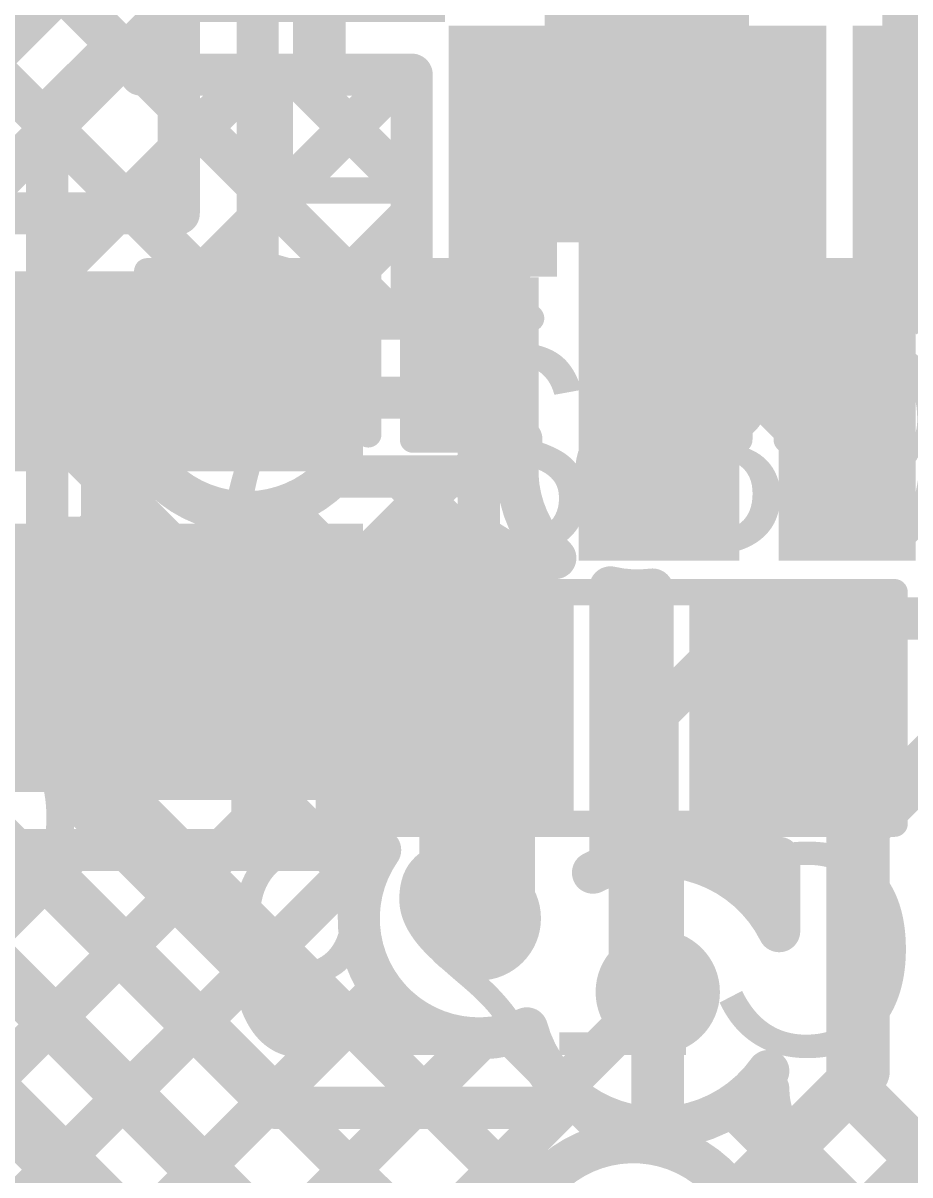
# Model space of a CAD drawing. Header units: millimetres. Extents: x -0.64 to 2.98, y -0.65 to 2.86.
# Drawn here: x 0.1564 to 0.3249, y 0.3232 to 0.5422 of the extents above; entities that cross this region are included whole.
import ezdxf

# ---------------------------------------------------------------- set-up
doc = ezdxf.new("R2010")
doc.units = ezdxf.units.MM
doc.header["$MEASUREMENT"] = 0
for name, color, linetype in [('BottomLayer', 5, 'Continuous'), ('BottomOverlay', 54, 'Continuous'), ('BottomPaste', 16, 'Continuous'), ('BottomSolder', 6, 'Continuous'), ('Mechanical2', 216, 'Continuous'), ('TopLayer', 1, 'Continuous'), ('TopOverlay', 2, 'Continuous'), ('TopPaste', 8, 'Continuous'), ('TopSolder', 216, 'Continuous'), ('ViaHoleLayer', 16, 'Continuous')]:
    doc.layers.add(name, color=color, linetype=linetype)
doc.styles.add('Arial', font='', dxfattribs={"height": 0.2})
doc.styles.get('Arial').set_extended_font_data('Arial')

# ---------------------------------------------------------------- blocks, each defined once
blk = doc.blocks.new('16_TQFN__4X4__90')
at = {"layer": 'TopLayer'}
for points in [[(-0.04469, 0.05335), (-0.04469, 0.09311), (-0.03209, 0.09311), (-0.03209, 0.05335)], [(-0.01909, 0.05335), (-0.01909, 0.09311), (-0.0065, 0.09311), (-0.0065, 0.05335)], [(0.0065, 0.05335), (0.0065, 0.09311), (0.01909, 0.09311), (0.01909, 0.05335)], [(0.03209, 0.05335), (0.03209, 0.09311), (0.04469, 0.09311), (0.04469, 0.05335)], [(-0.09311, 0.04469), (-0.05335, 0.04469), (-0.05335, 0.03209), (-0.09311, 0.03209)], [(0.05335, 0.04469), (0.09311, 0.04469), (0.09311, 0.03209), (0.05335, 0.03209)], [(-0.04134, 0.04134), (0.04134, 0.04134), (0.04134, -0.04134), (-0.04134, -0.04134)], [(-0.09311, 0.01909), (-0.05335, 0.01909), (-0.05335, 0.0065), (-0.09311, 0.0065)], [(0.05335, 0.01909), (0.09311, 0.01909), (0.09311, 0.0065), (0.05335, 0.0065)], [(-0.09311, -0.0065), (-0.05335, -0.0065), (-0.05335, -0.01909), (-0.09311, -0.01909)], [(0.05335, -0.0065), (0.09311, -0.0065), (0.09311, -0.01909), (0.05335, -0.01909)], [(-0.09311, -0.03209), (-0.05335, -0.03209), (-0.05335, -0.04468), (-0.09311, -0.04468)], [(0.05335, -0.03209), (0.09311, -0.03209), (0.09311, -0.04468), (0.05335, -0.04468)], [(-0.04469, -0.09311), (-0.04469, -0.05335), (-0.03209, -0.05335), (-0.03209, -0.09311)], [(-0.01909, -0.09311), (-0.01909, -0.05335), (-0.0065, -0.05335), (-0.0065, -0.09311)], [(0.0065, -0.09311), (0.0065, -0.05335), (0.01909, -0.05335), (0.01909, -0.09311)], [(0.03209, -0.09311), (0.03209, -0.05335), (0.04469, -0.05335), (0.04469, -0.09311)]]:
    blk.add_hatch(color=1, dxfattribs=at).paths.add_polyline_path(points)
at = {"layer": 'TopPaste'}
for points in [[(-0.04469, 0.05335), (-0.04469, 0.09311), (-0.03209, 0.09311), (-0.03209, 0.05335)], [(-0.01909, 0.05335), (-0.01909, 0.09311), (-0.0065, 0.09311), (-0.0065, 0.05335)], [(0.0065, 0.05335), (0.0065, 0.09311), (0.01909, 0.09311), (0.01909, 0.05335)], [(0.03209, 0.05335), (0.03209, 0.09311), (0.04469, 0.09311), (0.04469, 0.05335)], [(-0.09311, 0.04469), (-0.05335, 0.04469), (-0.05335, 0.03209), (-0.09311, 0.03209)], [(0.05335, 0.04469), (0.09311, 0.04469), (0.09311, 0.03209), (0.05335, 0.03209)], [(-0.02598, 0.02598), (0.02598, 0.02598), (0.02598, -0.02598), (-0.02598, -0.02598)], [(-0.09311, 0.01909), (-0.05335, 0.01909), (-0.05335, 0.0065), (-0.09311, 0.0065)], [(0.05335, 0.01909), (0.09311, 0.01909), (0.09311, 0.0065), (0.05335, 0.0065)], [(-0.09311, -0.0065), (-0.05335, -0.0065), (-0.05335, -0.01909), (-0.09311, -0.01909)], [(0.05335, -0.0065), (0.09311, -0.0065), (0.09311, -0.01909), (0.05335, -0.01909)], [(-0.09311, -0.03209), (-0.05335, -0.03209), (-0.05335, -0.04468), (-0.09311, -0.04468)], [(0.05335, -0.03209), (0.09311, -0.03209), (0.09311, -0.04468), (0.05335, -0.04468)], [(-0.04469, -0.09311), (-0.04469, -0.05335), (-0.03209, -0.05335), (-0.03209, -0.09311)], [(-0.01909, -0.09311), (-0.01909, -0.05335), (-0.0065, -0.05335), (-0.0065, -0.09311)], [(0.0065, -0.09311), (0.0065, -0.05335), (0.01909, -0.05335), (0.01909, -0.09311)], [(0.03209, -0.09311), (0.03209, -0.05335), (0.04469, -0.05335), (0.04469, -0.09311)]]:
    blk.add_hatch(color=8, dxfattribs=at).paths.add_polyline_path(points)
at = {"layer": 'TopSolder'}
for points in [[(-0.04868, 0.04935), (-0.04868, 0.09711), (-0.02809, 0.09711), (-0.02809, 0.04935)], [(-0.02309, 0.04935), (-0.02309, 0.09711), (-0.0025, 0.09711), (-0.0025, 0.04935)], [(0.0025, 0.04935), (0.0025, 0.09711), (0.02309, 0.09711), (0.02309, 0.04935)], [(0.02809, 0.04935), (0.02809, 0.09711), (0.04868, 0.09711), (0.04868, 0.04935)], [(-0.09711, 0.04869), (-0.04935, 0.04869), (-0.04935, 0.02809), (-0.09711, 0.02809)], [(0.04935, 0.04869), (0.09711, 0.04869), (0.09711, 0.02809), (0.04935, 0.02809)], [(-0.04534, 0.04534), (0.04534, 0.04534), (0.04534, -0.04534), (-0.04534, -0.04534)], [(-0.09711, 0.02309), (-0.04935, 0.02309), (-0.04935, 0.0025), (-0.09711, 0.0025)], [(0.04935, 0.02309), (0.09711, 0.02309), (0.09711, 0.0025), (0.04935, 0.0025)], [(-0.09711, -0.0025), (-0.04935, -0.0025), (-0.04935, -0.02309), (-0.09711, -0.02309)], [(0.04935, -0.0025), (0.09711, -0.0025), (0.09711, -0.02309), (0.04935, -0.02309)], [(-0.09711, -0.02809), (-0.04935, -0.02809), (-0.04935, -0.04868), (-0.09711, -0.04868)], [(0.04935, -0.02809), (0.09711, -0.02809), (0.09711, -0.04868), (0.04935, -0.04868)], [(-0.04868, -0.09711), (-0.04868, -0.04935), (-0.02809, -0.04935), (-0.02809, -0.09711)], [(-0.02309, -0.09711), (-0.02309, -0.04935), (-0.0025, -0.04935), (-0.0025, -0.09711)], [(0.0025, -0.09711), (0.0025, -0.04935), (0.02309, -0.04935), (0.02309, -0.09711)], [(0.02809, -0.09711), (0.02809, -0.04935), (0.04868, -0.04935), (0.04868, -0.09711)]]:
    blk.add_hatch(color=216, dxfattribs=at).paths.add_polyline_path(points)
at = {"layer": 'TopOverlay', "const_width": 0.005}
for points in [[(-0.08071, 0.08071), (-0.08071, 0.05728)], [(-0.08071, 0.08071), (-0.05728, 0.08071)], [(0.05728, 0.08071), (0.08071, 0.08071)], [(0.08071, 0.08071), (0.08071, 0.05728)], [(-0.105, 0.043), (-0.1, 0.038)], [(-0.105, 0.043), (-0.105, 0.033)], [(-0.1, 0.038), (-0.105, 0.033)], [(-0.08071, -0.05728), (-0.08071, -0.08071)], [(0.08071, -0.05728), (0.08071, -0.08071)], [(-0.08071, -0.08071), (-0.05728, -0.08071)], [(0.05728, -0.08071), (0.08071, -0.08071)]]:
    blk.add_lwpolyline(points, dxfattribs=at)
at = {"layer": 'TopOverlay', "const_width": 0.0025}
for points in [[(-0.08196, 0.08071, 1), (-0.07946, 0.08071, 1)], [(-0.08196, 0.08071, 1), (-0.07946, 0.08071, 1)], [(-0.05853, 0.08071, 1), (-0.05603, 0.08071, 1)], [(0.05603, 0.08071, 1), (0.05853, 0.08071, 1)], [(0.07946, 0.08071, 1), (0.08196, 0.08071, 1)], [(0.07946, 0.08071, 1), (0.08196, 0.08071, 1)], [(-0.08196, 0.05728, 1), (-0.07946, 0.05728, 1)], [(0.07946, 0.05728, 1), (0.08196, 0.05728, 1)], [(-0.10625, 0.043, 1), (-0.10375, 0.043, 1)], [(-0.10625, 0.043, 1), (-0.10375, 0.043, 1)], [(-0.10125, 0.038, 1), (-0.09875, 0.038, 1)], [(-0.10125, 0.038, 1), (-0.09875, 0.038, 1)], [(-0.10625, 0.033, 1), (-0.10375, 0.033, 1)], [(-0.10625, 0.033, 1), (-0.10375, 0.033, 1)], [(-0.08196, -0.05728, 1), (-0.07946, -0.05728, 1)], [(0.07946, -0.05728, 1), (0.08196, -0.05728, 1)], [(-0.08196, -0.08071, 1), (-0.07946, -0.08071, 1)], [(-0.08196, -0.08071, 1), (-0.07946, -0.08071, 1)], [(-0.05853, -0.08071, 1), (-0.05603, -0.08071, 1)], [(0.05603, -0.08071, 1), (0.05853, -0.08071, 1)], [(0.07946, -0.08071, 1), (0.08196, -0.08071, 1)], [(0.07946, -0.08071, 1), (0.08196, -0.08071, 1)]]:
    blk.add_lwpolyline(points, format="xyb", close=True, dxfattribs=at)
blk = doc.blocks.new('SOLDER_BRIDGE_114')
at = {"layer": 'TopLayer'}
for points in [[(-0.045, -0.0175), (-0.045, 0.0175), (-0.015, 0.0175), (-0.015, -0.0175)], [(0.015, -0.0175), (0.015, 0.0175), (0.045, 0.0175), (0.045, -0.0175)]]:
    blk.add_hatch(color=1, dxfattribs=at).paths.add_polyline_path(points)
at = {"layer": 'TopPaste'}
for points in [[(-0.045, -0.0175), (-0.045, 0.0175), (-0.015, 0.0175), (-0.015, -0.0175)], [(0.015, -0.0175), (0.015, 0.0175), (0.045, 0.0175), (0.045, -0.0175)]]:
    blk.add_hatch(color=8, dxfattribs=at).paths.add_polyline_path(points)
at = {"layer": 'TopSolder'}
for points in [[(-0.049, -0.0215), (-0.049, 0.0215), (-0.011, 0.0215), (-0.011, -0.0215)], [(0.011, -0.0215), (0.011, 0.0215), (0.049, 0.0215), (0.049, -0.0215)]]:
    blk.add_hatch(color=216, dxfattribs=at).paths.add_polyline_path(points)
at = {"layer": 'TopOverlay', "const_width": 0.005}
for points in [[(-0.05, 0.022), (0.05, 0.022)], [(-0.05, -0.022), (-0.05, 0.022)], [(0.05, -0.022), (0.05, 0.022)], [(-0.05, -0.022), (0.05, -0.022)]]:
    blk.add_lwpolyline(points, dxfattribs=at)
at = {"layer": 'TopOverlay', "const_width": 0.0025}
for points in [[(-0.05125, 0.022, 1), (-0.04875, 0.022, 1)], [(-0.05125, 0.022, 1), (-0.04875, 0.022, 1)], [(0.04875, 0.022, 1), (0.05125, 0.022, 1)], [(0.04875, 0.022, 1), (0.05125, 0.022, 1)], [(-0.05125, -0.022, 1), (-0.04875, -0.022, 1)], [(-0.05125, -0.022, 1), (-0.04875, -0.022, 1)], [(0.04875, -0.022, 1), (0.05125, -0.022, 1)], [(0.04875, -0.022, 1), (0.05125, -0.022, 1)]]:
    blk.add_lwpolyline(points, format="xyb", close=True, dxfattribs=at)
blk = doc.blocks.new('CAP_0402_B_191')
at = {"layer": 'BottomLayer'}
for points in [[(-0.0095, 0.0125), (-0.0095, -0.0125), (-0.0275, -0.0125), (-0.0275, 0.0125)], [(0.0275, 0.0125), (0.0275, -0.0125), (0.0095, -0.0125), (0.0095, 0.0125)]]:
    blk.add_hatch(color=5, dxfattribs=at).paths.add_polyline_path(points)
at = {"layer": 'BottomPaste'}
for points in [[(-0.0095, 0.0125), (-0.0095, -0.0125), (-0.0275, -0.0125), (-0.0275, 0.0125)], [(0.0275, 0.0125), (0.0275, -0.0125), (0.0095, -0.0125), (0.0095, 0.0125)]]:
    blk.add_hatch(color=16, dxfattribs=at).paths.add_polyline_path(points)
at = {"layer": 'BottomSolder'}
for points in [[(-0.00714, 0.01486), (-0.00714, -0.01486), (-0.02986, -0.01486), (-0.02986, 0.01486)], [(0.02986, 0.01486), (0.02986, -0.01486), (0.00714, -0.01486), (0.00714, 0.01486)]]:
    blk.add_hatch(color=6, dxfattribs=at).paths.add_polyline_path(points)
at = {"layer": 'BottomOverlay', "const_width": 0.005}
for points in [[(-0.011, 0.016), (-0.031, 0.016)], [(-0.031, -0.016), (-0.031, 0.016)], [(0.031, 0.016), (0.011, 0.016)], [(0.031, -0.016), (0.031, 0.016)], [(-0.011, -0.016), (-0.031, -0.016)], [(0.031, -0.016), (0.011, -0.016)]]:
    blk.add_lwpolyline(points, dxfattribs=at)
at = {"layer": 'BottomOverlay', "const_width": 0.0025}
for points in [[(-0.03225, 0.016, 1), (-0.02975, 0.016, 1)], [(-0.03225, 0.016, 1), (-0.02975, 0.016, 1)], [(-0.01225, 0.016, 1), (-0.00975, 0.016, 1)], [(0.00975, 0.016, 1), (0.01225, 0.016, 1)], [(0.02975, 0.016, 1), (0.03225, 0.016, 1)], [(0.02975, 0.016, 1), (0.03225, 0.016, 1)], [(-0.03225, -0.016, 1), (-0.02975, -0.016, 1)], [(-0.03225, -0.016, 1), (-0.02975, -0.016, 1)], [(-0.01225, -0.016, 1), (-0.00975, -0.016, 1)], [(0.00975, -0.016, 1), (0.01225, -0.016, 1)], [(0.02975, -0.016, 1), (0.03225, -0.016, 1)], [(0.02975, -0.016, 1), (0.03225, -0.016, 1)]]:
    blk.add_lwpolyline(points, format="xyb", close=True, dxfattribs=at)
blk = doc.blocks.new('CAP_0603_B_192')
at = {"layer": 'BottomLayer'}
for points in [[(-0.045, -0.0175), (-0.045, 0.0175), (-0.015, 0.0175), (-0.015, -0.0175)], [(0.015, -0.0175), (0.015, 0.0175), (0.045, 0.0175), (0.045, -0.0175)]]:
    blk.add_hatch(color=5, dxfattribs=at).paths.add_polyline_path(points)
at = {"layer": 'BottomPaste'}
for points in [[(-0.045, -0.0175), (-0.045, 0.0175), (-0.015, 0.0175), (-0.015, -0.0175)], [(0.015, -0.0175), (0.015, 0.0175), (0.045, 0.0175), (0.045, -0.0175)]]:
    blk.add_hatch(color=16, dxfattribs=at).paths.add_polyline_path(points)
at = {"layer": 'BottomSolder'}
for points in [[(-0.04736, -0.01986), (-0.04736, 0.01986), (-0.01264, 0.01986), (-0.01264, -0.01986)], [(0.01264, -0.01986), (0.01264, 0.01986), (0.04736, 0.01986), (0.04736, -0.01986)]]:
    blk.add_hatch(color=6, dxfattribs=at).paths.add_polyline_path(points)
at = {"layer": 'BottomOverlay', "const_width": 0.005}
for points in [[(-0.018, 0.021), (-0.049, 0.021)], [(-0.049, -0.021), (-0.049, 0.021)], [(0.049, 0.021), (0.018, 0.021)], [(0.049, -0.021), (0.049, 0.021)], [(-0.018, -0.021), (-0.049, -0.021)], [(0.049, -0.021), (0.018, -0.021)]]:
    blk.add_lwpolyline(points, dxfattribs=at)
at = {"layer": 'BottomOverlay', "const_width": 0.0025}
for points in [[(-0.05025, 0.021, 1), (-0.04775, 0.021, 1)], [(-0.05025, 0.021, 1), (-0.04775, 0.021, 1)], [(-0.01925, 0.021, 1), (-0.01675, 0.021, 1)], [(0.01675, 0.021, 1), (0.01925, 0.021, 1)], [(0.04775, 0.021, 1), (0.05025, 0.021, 1)], [(0.04775, 0.021, 1), (0.05025, 0.021, 1)], [(-0.05025, -0.021, 1), (-0.04775, -0.021, 1)], [(-0.05025, -0.021, 1), (-0.04775, -0.021, 1)], [(-0.01925, -0.021, 1), (-0.01675, -0.021, 1)], [(0.01675, -0.021, 1), (0.01925, -0.021, 1)], [(0.04775, -0.021, 1), (0.05025, -0.021, 1)], [(0.04775, -0.021, 1), (0.05025, -0.021, 1)]]:
    blk.add_lwpolyline(points, format="xyb", close=True, dxfattribs=at)
blk = doc.blocks.new('CAP_0402_B_241')
at = {"layer": 'BottomLayer'}
for points in [[(-0.0095, 0.0125), (-0.0095, -0.0125), (-0.0275, -0.0125), (-0.0275, 0.0125)], [(0.0275, 0.0125), (0.0275, -0.0125), (0.0095, -0.0125), (0.0095, 0.0125)]]:
    blk.add_hatch(color=5, dxfattribs=at).paths.add_polyline_path(points)
at = {"layer": 'BottomPaste'}
for points in [[(-0.0095, 0.0125), (-0.0095, -0.0125), (-0.0275, -0.0125), (-0.0275, 0.0125)], [(0.0275, 0.0125), (0.0275, -0.0125), (0.0095, -0.0125), (0.0095, 0.0125)]]:
    blk.add_hatch(color=16, dxfattribs=at).paths.add_polyline_path(points)
at = {"layer": 'BottomSolder'}
for points in [[(-0.00714, 0.01486), (-0.00714, -0.01486), (-0.02986, -0.01486), (-0.02986, 0.01486)], [(0.02986, 0.01486), (0.02986, -0.01486), (0.00714, -0.01486), (0.00714, 0.01486)]]:
    blk.add_hatch(color=6, dxfattribs=at).paths.add_polyline_path(points)
at = {"layer": 'BottomOverlay', "const_width": 0.005}
for points in [[(-0.031, 0.016), (-0.031, -0.016)], [(-0.011, 0.016), (-0.031, 0.016)], [(0.031, 0.016), (0.011, 0.016)], [(0.031, 0.016), (0.031, -0.016)], [(-0.011, -0.016), (-0.031, -0.016)], [(0.031, -0.016), (0.011, -0.016)]]:
    blk.add_lwpolyline(points, dxfattribs=at)
at = {"layer": 'BottomOverlay', "const_width": 0.0025}
for points in [[(-0.03225, 0.016, 1), (-0.02975, 0.016, 1)], [(-0.03225, 0.016, 1), (-0.02975, 0.016, 1)], [(-0.01225, 0.016, 1), (-0.00975, 0.016, 1)], [(0.00975, 0.016, 1), (0.01225, 0.016, 1)], [(0.02975, 0.016, 1), (0.03225, 0.016, 1)], [(0.02975, 0.016, 1), (0.03225, 0.016, 1)], [(-0.03225, -0.016, 1), (-0.02975, -0.016, 1)], [(-0.03225, -0.016, 1), (-0.02975, -0.016, 1)], [(-0.01225, -0.016, 1), (-0.00975, -0.016, 1)], [(0.00975, -0.016, 1), (0.01225, -0.016, 1)], [(0.02975, -0.016, 1), (0.03225, -0.016, 1)], [(0.02975, -0.016, 1), (0.03225, -0.016, 1)]]:
    blk.add_lwpolyline(points, format="xyb", close=True, dxfattribs=at)
blk = doc.blocks.new('CAP_0402_B_340')
at = {"layer": 'BottomLayer'}
for points in [[(-0.0095, 0.0125), (-0.0095, -0.0125), (-0.0275, -0.0125), (-0.0275, 0.0125)], [(0.0275, 0.0125), (0.0275, -0.0125), (0.0095, -0.0125), (0.0095, 0.0125)]]:
    blk.add_hatch(color=5, dxfattribs=at).paths.add_polyline_path(points)
at = {"layer": 'BottomPaste'}
for points in [[(-0.0095, 0.0125), (-0.0095, -0.0125), (-0.0275, -0.0125), (-0.0275, 0.0125)], [(0.0275, 0.0125), (0.0275, -0.0125), (0.0095, -0.0125), (0.0095, 0.0125)]]:
    blk.add_hatch(color=16, dxfattribs=at).paths.add_polyline_path(points)
at = {"layer": 'BottomSolder'}
for points in [[(-0.00714, 0.01486), (-0.00714, -0.01486), (-0.02986, -0.01486), (-0.02986, 0.01486)], [(0.02986, 0.01486), (0.02986, -0.01486), (0.00714, -0.01486), (0.00714, 0.01486)]]:
    blk.add_hatch(color=6, dxfattribs=at).paths.add_polyline_path(points)
at = {"layer": 'BottomOverlay', "const_width": 0.005}
for points in [[(-0.031, 0.016), (-0.031, -0.016)], [(-0.011, 0.016), (-0.031, 0.016)], [(0.031, 0.016), (0.011, 0.016)], [(0.031, 0.016), (0.031, -0.016)], [(-0.011, -0.016), (-0.031, -0.016)], [(0.031, -0.016), (0.011, -0.016)]]:
    blk.add_lwpolyline(points, dxfattribs=at)
at = {"layer": 'BottomOverlay', "const_width": 0.0025}
for points in [[(-0.03225, 0.016, 1), (-0.02975, 0.016, 1)], [(-0.03225, 0.016, 1), (-0.02975, 0.016, 1)], [(-0.01225, 0.016, 1), (-0.00975, 0.016, 1)], [(0.00975, 0.016, 1), (0.01225, 0.016, 1)], [(0.02975, 0.016, 1), (0.03225, 0.016, 1)], [(0.02975, 0.016, 1), (0.03225, 0.016, 1)], [(-0.03225, -0.016, 1), (-0.02975, -0.016, 1)], [(-0.03225, -0.016, 1), (-0.02975, -0.016, 1)], [(-0.01225, -0.016, 1), (-0.00975, -0.016, 1)], [(0.00975, -0.016, 1), (0.01225, -0.016, 1)], [(0.02975, -0.016, 1), (0.03225, -0.016, 1)], [(0.02975, -0.016, 1), (0.03225, -0.016, 1)]]:
    blk.add_lwpolyline(points, format="xyb", close=True, dxfattribs=at)
blk = doc.blocks.new('CAP_0603_B_342')
at = {"layer": 'BottomLayer'}
for points in [[(-0.045, -0.0175), (-0.045, 0.0175), (-0.015, 0.0175), (-0.015, -0.0175)], [(0.015, -0.0175), (0.015, 0.0175), (0.045, 0.0175), (0.045, -0.0175)]]:
    blk.add_hatch(color=5, dxfattribs=at).paths.add_polyline_path(points)
at = {"layer": 'BottomPaste'}
for points in [[(-0.045, -0.0175), (-0.045, 0.0175), (-0.015, 0.0175), (-0.015, -0.0175)], [(0.015, -0.0175), (0.015, 0.0175), (0.045, 0.0175), (0.045, -0.0175)]]:
    blk.add_hatch(color=16, dxfattribs=at).paths.add_polyline_path(points)
at = {"layer": 'BottomSolder'}
for points in [[(-0.04736, -0.01986), (-0.04736, 0.01986), (-0.01264, 0.01986), (-0.01264, -0.01986)], [(0.01264, -0.01986), (0.01264, 0.01986), (0.04736, 0.01986), (0.04736, -0.01986)]]:
    blk.add_hatch(color=6, dxfattribs=at).paths.add_polyline_path(points)
at = {"layer": 'BottomOverlay', "const_width": 0.005}
for points in [[(-0.049, 0.021), (-0.049, -0.021)], [(-0.018, 0.021), (-0.049, 0.021)], [(0.049, 0.021), (0.018, 0.021)], [(0.049, 0.021), (0.049, -0.021)], [(-0.018, -0.021), (-0.049, -0.021)], [(0.049, -0.021), (0.018, -0.021)]]:
    blk.add_lwpolyline(points, dxfattribs=at)
at = {"layer": 'BottomOverlay', "const_width": 0.0025}
for points in [[(-0.05025, 0.021, 1), (-0.04775, 0.021, 1)], [(-0.05025, 0.021, 1), (-0.04775, 0.021, 1)], [(-0.01925, 0.021, 1), (-0.01675, 0.021, 1)], [(0.01675, 0.021, 1), (0.01925, 0.021, 1)], [(0.04775, 0.021, 1), (0.05025, 0.021, 1)], [(0.04775, 0.021, 1), (0.05025, 0.021, 1)], [(-0.05025, -0.021, 1), (-0.04775, -0.021, 1)], [(-0.05025, -0.021, 1), (-0.04775, -0.021, 1)], [(-0.01925, -0.021, 1), (-0.01675, -0.021, 1)], [(0.01675, -0.021, 1), (0.01925, -0.021, 1)], [(0.04775, -0.021, 1), (0.05025, -0.021, 1)], [(0.04775, -0.021, 1), (0.05025, -0.021, 1)]]:
    blk.add_lwpolyline(points, format="xyb", close=True, dxfattribs=at)

msp = doc.modelspace()

# ---------------------------------------------------------------- hatches: boundary and pattern name
at = {"layer": 'BottomLayer'}
for points in [[(0.262, 0.44), (0.2925, 0.44), (0.2925, 0.546), (0.262, 0.546)], [(0.32, 0.506), (0.376, 0.506), (0.376, 0.542), (0.32, 0.542)], [(-0.123, 0.457), (0.221, 0.457), (0.221, 0.495), (-0.123, 0.495)], [(0.3, 0.44), (0.326, 0.44), (0.326, 0.492), (0.3, 0.492)], [(0.14, 0.4), (0.221, 0.4), (0.221, 0.447), (0.14, 0.447)], [(-0.123, 0.396), (0.221, 0.396), (0.221, 0.433), (-0.123, 0.433)]]:
    msp.add_hatch(color=5, dxfattribs=at).paths.add_polyline_path(points)
h = msp.add_hatch(color=5, dxfattribs=at)
edge = h.paths.add_edge_path()
edge.add_arc((0.19888, 0.472), 0.01181, 0, 360)
h = msp.add_hatch(color=5, dxfattribs=at)
edge = h.paths.add_edge_path()
edge.add_arc((0.27314, 0.45714), 0.01181, 0, 360)
h = msp.add_hatch(color=5, dxfattribs=at)
edge = h.paths.add_edge_path()
edge.add_arc((0.313, 0.455), 0.01181, 0, 360)
h = msp.add_hatch(color=5, dxfattribs=at)
edge = h.paths.add_edge_path()
edge.add_arc((0.146, 0.412), 0.01181, 0, 360)
h = msp.add_hatch(color=5, dxfattribs=at)
edge = h.paths.add_edge_path()
edge.add_arc((0.243, 0.372), 0.01181, 0, 360)
h = msp.add_hatch(color=5, dxfattribs=at)
edge = h.paths.add_edge_path()
edge.add_arc((0.277, 0.358), 0.01181, 0, 360)
at = {"layer": 'BottomSolder'}
h = msp.add_hatch(color=6, dxfattribs=at)
edge = h.paths.add_edge_path()
edge.add_arc((0.19888, 0.472), 0.00791, 0, 360)
h = msp.add_hatch(color=6, dxfattribs=at)
edge = h.paths.add_edge_path()
edge.add_arc((0.27314, 0.45714), 0.00791, 0, 360)
h = msp.add_hatch(color=6, dxfattribs=at)
edge = h.paths.add_edge_path()
edge.add_arc((0.313, 0.455), 0.00791, 0, 360)
h = msp.add_hatch(color=6, dxfattribs=at)
edge = h.paths.add_edge_path()
edge.add_arc((0.243, 0.372), 0.00791, 0, 360)
h = msp.add_hatch(color=6, dxfattribs=at)
edge = h.paths.add_edge_path()
edge.add_arc((0.277, 0.358), 0.00791, 0, 360)
at = {"layer": 'TopLayer'}
h = msp.add_hatch(color=1, dxfattribs=at)
edge = h.paths.add_edge_path()
edge.add_arc((0.19888, 0.472), 0.01181, 0, 360)
h = msp.add_hatch(color=1, dxfattribs=at)
edge = h.paths.add_edge_path()
edge.add_arc((0.27314, 0.45714), 0.01181, 0, 360)
h = msp.add_hatch(color=1, dxfattribs=at)
edge = h.paths.add_edge_path()
edge.add_arc((0.313, 0.455), 0.01181, 0, 360)
h = msp.add_hatch(color=1, dxfattribs=at)
edge = h.paths.add_edge_path()
edge.add_arc((0.146, 0.412), 0.01181, 0, 360)
h = msp.add_hatch(color=1, dxfattribs=at)
edge = h.paths.add_edge_path()
edge.add_arc((0.243, 0.372), 0.01181, 0, 360)
h = msp.add_hatch(color=1, dxfattribs=at)
edge = h.paths.add_edge_path()
edge.add_arc((0.277, 0.358), 0.01181, 0, 360)
at = {"layer": 'TopSolder'}
h = msp.add_hatch(color=216, dxfattribs=at)
edge = h.paths.add_edge_path()
edge.add_arc((0.19888, 0.472), 0.00791, 0, 360)
h = msp.add_hatch(color=216, dxfattribs=at)
edge = h.paths.add_edge_path()
edge.add_arc((0.27314, 0.45714), 0.00791, 0, 360)
h = msp.add_hatch(color=216, dxfattribs=at)
edge = h.paths.add_edge_path()
edge.add_arc((0.313, 0.455), 0.00791, 0, 360)
h = msp.add_hatch(color=216, dxfattribs=at)
edge = h.paths.add_edge_path()
edge.add_arc((0.243, 0.372), 0.00791, 0, 360)
h = msp.add_hatch(color=216, dxfattribs=at)
edge = h.paths.add_edge_path()
edge.add_arc((0.277, 0.358), 0.00791, 0, 360)
at = {"layer": 'ViaHoleLayer'}
h = msp.add_hatch(color=16, dxfattribs=at)
edge = h.paths.add_edge_path()
edge.add_arc((0.19888, 0.472), 0.00591, 0, 360)
h = msp.add_hatch(color=16, dxfattribs=at)
edge = h.paths.add_edge_path()
edge.add_arc((0.27314, 0.45714), 0.00591, 0, 360)
h = msp.add_hatch(color=16, dxfattribs=at)
edge = h.paths.add_edge_path()
edge.add_arc((0.313, 0.455), 0.00591, 0, 360)
h = msp.add_hatch(color=16, dxfattribs=at)
edge = h.paths.add_edge_path()
edge.add_arc((0.243, 0.372), 0.00591, 0, 360)
h = msp.add_hatch(color=16, dxfattribs=at)
edge = h.paths.add_edge_path()
edge.add_arc((0.277, 0.358), 0.00591, 0, 360)

# ---------------------------------------------------------------- linework, layer by layer
at = {"layer": 'BottomLayer'}
for points, const_width in [([(0.11735, 0.506), (0.28179, 0.67045)], 0.008), ([(0.02555, 0.65849), (0.17804, 0.506)], 0.008), ([(0.15565, 0.55668), (0.186, 0.52633)], 0.008), ([(0.186, 0.506), (0.186, 0.549)], 0.008), ([(0.201, 0.476), (0.201, 0.549)], 0.008), ([(0.14563, 0.506), (0.186, 0.54637)], 0.008), ([(0.17391, 0.506), (0.186, 0.51809)], 0.008), ([(-0.03788, 0.506), (0.186, 0.506)], 0.008), ([(0.243, 0.372), (0.243, 0.479)], 0.008), ([(0.277, 0.411), (0.295, 0.429)], 0.008), ([(0.295, 0.429), (0.333, 0.429)], 0.008), ([(0.201, 0.391), (0.201, 0.416)], 0.01), ([(0.314, 0.38728), (0.34172, 0.415)], 0.01), ([(0.277, 0.358), (0.277, 0.411)], 0.008), ([(0.314, 0.33957), (0.314, 0.38728)], 0.01), ([(-0.134, 0.385), (0.22426, 0.385)], 0.008), ([(0.08005, 0.299), (0.16605, 0.385)], 0.008), ([(0.09419, 0.28485), (0.19434, 0.385)], 0.008), ([(0.10105, 0.385), (0.21831, 0.26774)], 0.008), ([(0.10833, 0.27071), (0.22262, 0.385)], 0.008), ([(0.12934, 0.385), (0.23246, 0.28188)], 0.008), ([(0.15762, 0.385), (0.2466, 0.29602)], 0.008), ([(0.1859, 0.385), (0.25269, 0.31822)], 0.008), ([(0.21419, 0.385), (0.22103, 0.37815)], 0.008), ([(0.12247, 0.25657), (0.22452, 0.35862)], 0.008), ([(0.277, 0.33619), (0.277, 0.358)], 0.01), ([(0.13661, 0.24243), (0.24338, 0.34919)], 0.008), ([(0.24915, 0.35003), (0.25556, 0.34363)], 0.008), ([(0.314, 0.33957), (0.33157, 0.322)], 0.01), ([(0.15076, 0.22828), (0.26057, 0.3381)], 0.008), ([(0.26263, 0.33656), (0.26986, 0.32933)], 0.008), ([(0.2911, 0.33638), (0.34997, 0.2775)], 0.008), ([(0.27918, 0.32842), (0.28388, 0.33312)], 0.008), ([(0.3027, 0.32825), (0.32025, 0.3107)], 0.008), ([(0.29371, 0.31466), (0.30499, 0.32595)], 0.008)]:
    msp.add_lwpolyline(points, dxfattribs=dict(at, const_width=const_width))
for points, const_width in [([(0.184, 0.52633, 1), (0.188, 0.52633, 1)], 0.004), ([(0.184, 0.51809, 1), (0.188, 0.51809, 1)], 0.004), ([(0.17191, 0.506, 1), (0.17591, 0.506, 1)], 0.004), ([(0.17604, 0.506, 1), (0.18004, 0.506, 1)], 0.004), ([(0.184, 0.506, 1), (0.188, 0.506, 1)], 0.004), ([(0.184, 0.506, 1), (0.188, 0.506, 1)], 0.004), ([(0.241, 0.479, 1), (0.245, 0.479, 1)], 0.004), ([(0.199, 0.476, 1), (0.203, 0.476, 1)], 0.004), ([(0.293, 0.429, 1), (0.297, 0.429, 1)], 0.004), ([(0.293, 0.429, 1), (0.297, 0.429, 1)], 0.004), ([(0.1985, 0.416, 1), (0.2035, 0.416, 1)], 0.005), ([(0.275, 0.411, 1), (0.279, 0.411, 1)], 0.004), ([(0.275, 0.411, 1), (0.279, 0.411, 1)], 0.004), ([(0.1985, 0.391, 1), (0.2035, 0.391, 1)], 0.005), ([(0.3115, 0.38728, 1), (0.3165, 0.38728, 1)], 0.005), ([(0.3115, 0.38728, 1), (0.3165, 0.38728, 1)], 0.005), ([(0.15562, 0.385, 1), (0.15962, 0.385, 1)], 0.004), ([(0.16405, 0.385, 1), (0.16805, 0.385, 1)], 0.004), ([(0.1839, 0.385, 1), (0.1879, 0.385, 1)], 0.004), ([(0.19234, 0.385, 1), (0.19634, 0.385, 1)], 0.004), ([(0.21219, 0.385, 1), (0.21619, 0.385, 1)], 0.004), ([(0.22062, 0.385, 1), (0.22462, 0.385, 1)], 0.004), ([(0.22226, 0.385, 1), (0.22626, 0.385, 1)], 0.004), ([(0.22226, 0.385, 1), (0.22626, 0.385, 1)], 0.004), ([(0.21903, 0.37815, 1), (0.22303, 0.37815, 1)], 0.004), ([(0.241, 0.372, 1), (0.245, 0.372, 1)], 0.004), ([(0.22252, 0.35862, 1), (0.22652, 0.35862, 1)], 0.004), ([(0.2745, 0.358, 1), (0.2795, 0.358, 1)], 0.005), ([(0.275, 0.358, 1), (0.279, 0.358, 1)], 0.004), ([(0.25013, 0.3511, 1), (0.25413, 0.3511, 1)], 0.004), ([(0.25013, 0.3511, 1), (0.25413, 0.3511, 1)], 0.004), ([(0.24138, 0.34919, 1), (0.24538, 0.34919, 1)], 0.004), ([(0.24715, 0.35003, 1), (0.25115, 0.35003, 1)], 0.004), ([(0.25356, 0.34363, 1), (0.25756, 0.34363, 1)], 0.004), ([(0.296, 0.34299, 1), (0.3, 0.34299, 1)], 0.004), ([(0.3115, 0.33957, 1), (0.3165, 0.33957, 1)], 0.005), ([(0.3115, 0.33957, 1), (0.3165, 0.33957, 1)], 0.005), ([(0.25857, 0.3381, 1), (0.26257, 0.3381, 1)], 0.004), ([(0.296, 0.33957, 1), (0.3, 0.33957, 1)], 0.004), ([(0.296, 0.33957, 1), (0.3, 0.33957, 1)], 0.004), ([(0.26063, 0.33656, 1), (0.26463, 0.33656, 1)], 0.004), ([(0.2745, 0.33619, 1), (0.2795, 0.33619, 1)], 0.005), ([(0.2891, 0.33638, 1), (0.2931, 0.33638, 1)], 0.004), ([(0.28188, 0.33312, 1), (0.28588, 0.33312, 1)], 0.004), ([(0.26786, 0.32933, 1), (0.27186, 0.32933, 1)], 0.004), ([(0.27718, 0.32842, 1), (0.28118, 0.32842, 1)], 0.004), ([(0.30069, 0.32826, 1), (0.30469, 0.32826, 1)], 0.004), ([(0.3007, 0.32825, 1), (0.3047, 0.32825, 1)], 0.004), ([(0.3007, 0.32825, 1), (0.3047, 0.32825, 1)], 0.004), ([(0.30299, 0.32595, 1), (0.30699, 0.32595, 1)], 0.004)]:
    msp.add_lwpolyline(points, format="xyb", close=True, dxfattribs=dict(at, const_width=const_width))
at = {"layer": 'BottomLayer', "const_width": 0.008}
for points in [[(0.25213, 0.3511, -0.755852), (0.22426, 0.385)], [(0.298, 0.34299, -0.630555), (0.25213, 0.3511)], [(0.3027, 0.32825, -0.199231), (0.298, 0.33957)], [(0.30269, 0.32826, -0.198912), (0.298, 0.33957)], [(0.25054, 0.29996, -1.132458), (0.29513, 0.30778)]]:
    msp.add_lwpolyline(points, format="xyb", dxfattribs=at)
at = {"layer": 'Mechanical2', "const_width": 0.01}
msp.add_lwpolyline([(1.75783, 2.80917, -6.230382), (0.64896, 2.81029)], format="xyb", dxfattribs=at)
at = {"layer": 'TopLayer'}
for points, const_width in [([(0.146, 0.531), (0.16768, 0.55268)], 0.008), ([(0.21271, 0.53638), (0.21271, 0.55268)], 0.01), ([(0.161, 0.52137), (0.17731, 0.53768)], 0.008), ([(0.161, 0.52479), (0.17389, 0.53768)], 0.008), ([(0.17465, 0.53768), (0.17883, 0.5335)], 0.008), ([(0.17883, 0.53238), (0.17883, 0.53768)], 0.008), ([(0.161, 0.49309), (0.20029, 0.53238)], 0.008), ([(0.17883, 0.53238), (0.23025, 0.53238)], 0.008), ([(0.17995, 0.53238), (0.22633, 0.486)], 0.008), ([(0.18853, 0.49233), (0.22858, 0.53238)], 0.008), ([(0.20823, 0.53238), (0.23025, 0.51036)], 0.008), ([(0.23025, 0.48695), (0.23025, 0.53238)], 0.008), ([(0.161, 0.433), (0.161, 0.52479)], 0.008), ([(0.161, 0.52304), (0.19073, 0.49331)], 0.008), ([(0.24755, 0.48068), (0.24755, 0.51783)], 0.008), ([(0.27314, 0.45714), (0.27314, 0.51783)], 0.008), ([(0.29873, 0.46927), (0.29873, 0.51783)], 0.008), ([(0.32432, 0.49052), (0.32432, 0.51783)], 0.008), ([(0.21376, 0.48928), (0.23025, 0.50577)], 0.008), ([(0.161, 0.49476), (0.17707, 0.47869)], 0.008), ([(0.32432, 0.49052), (0.32901, 0.48584)], 0.008), ([(0.21688, 0.486), (0.23166, 0.486)], 0.008), ([(0.161, 0.4648), (0.17855, 0.48235)], 0.008), ([(0.23788, 0.471), (0.24755, 0.48068)], 0.008), ([(0.19888, 0.471), (0.23788, 0.471)], 0.008), ([(0.29873, 0.46927), (0.313, 0.455)], 0.008), ([(0.161, 0.46647), (0.216, 0.41147)], 0.008), ([(0.161, 0.43652), (0.18159, 0.45711)], 0.008), ([(0.21513, 0.456), (0.23788, 0.456)], 0.008), ([(0.22155, 0.4405), (0.23705, 0.456)], 0.008), ([(0.22804, 0.456), (0.24354, 0.4405)], 0.008), ([(0.17104, 0.41827), (0.2022, 0.44943)], 0.008), ([(0.20557, 0.45019), (0.216, 0.43976)], 0.008), ([(0.24984, 0.4405), (0.25403, 0.44469)], 0.008), ([(0.216, 0.4405), (0.25754, 0.4405)], 0.008), ([(0.216, 0.43495), (0.22155, 0.4405)], 0.008), ([(0.216, 0.3835), (0.216, 0.4405)], 0.008), ([(0.161, 0.43819), (0.22069, 0.3785)], 0.008), ([(0.17113, 0.39008), (0.216, 0.43495)], 0.008), ([(0.268, 0.3835), (0.268, 0.43492)], 0.008), ([(0.268, 0.43038), (0.27198, 0.43436)], 0.008), ([(0.276, 0.38379), (0.276, 0.43451)], 0.008), ([(0.09257, 0.42188), (0.29434, 0.22012)], 0.01), ([(0.242, 0.412), (0.24269, 0.41131)], 0.022), ([(0.07257, 0.41743), (0.27704, 0.21296)], 0.01), ([(0.24269, 0.37231), (0.24269, 0.41131)], 0.022), ([(0.268, 0.41604), (0.276, 0.40804)], 0.008), ([(0.146, 0.412), (0.16781, 0.412)], 0.01), ([(0.302, 0.4095), (0.302, 0.412)], 0.01), ([(0.268, 0.4021), (0.276, 0.4101)], 0.008), ([(0.302, 0.4095), (0.31607, 0.39543)], 0.01), ([(0.18527, 0.37594), (0.216, 0.40666)], 0.008), ([(0.16952, 0.40138), (0.2199, 0.351)], 0.008), ([(0.16579, 0.39543), (0.21021, 0.351)], 0.008), ([(0.31607, 0.34287), (0.31607, 0.39543)], 0.01), ([(0.146, 0.394), (0.204, 0.336)], 0.008), ([(0.268, 0.38776), (0.27237, 0.38339)], 0.008), ([(0.19942, 0.3618), (0.22069, 0.38307)], 0.008), ([(0.22069, 0.37675), (0.22069, 0.3835)], 0.008), ([(0.28099, 0.3835), (0.30007, 0.3835)], 0.008), ([(0.30007, 0.36957), (0.30007, 0.3835)], 0.008), ([(0.24269, 0.37231), (0.243, 0.372)], 0.022), ([(0.277, 0.358), (0.277, 0.37981)], 0.01), ([(0.2169, 0.351), (0.22452, 0.35862)], 0.008), ([(0.255, 0.336), (0.277, 0.358)], 0.008), ([(0.277, 0.33619), (0.277, 0.358)], 0.01), ([(0.21021, 0.351), (0.23409, 0.351)], 0.008), ([(0.28246, 0.30926), (0.31607, 0.34287)], 0.01), ([(0.204, 0.336), (0.255, 0.336)], 0.008), ([(0.29661, 0.29512), (0.334, 0.33251)], 0.01), ([(0.27904, 0.32846), (0.28363, 0.33306)], 0.008)]:
    msp.add_lwpolyline(points, dxfattribs=dict(at, const_width=const_width))
for points, const_width in [([(0.17189, 0.53768, 1), (0.17589, 0.53768, 1)], 0.004), ([(0.17265, 0.53768, 1), (0.17665, 0.53768, 1)], 0.004), ([(0.17531, 0.53768, 1), (0.17931, 0.53768, 1)], 0.004), ([(0.17683, 0.53768, 1), (0.18083, 0.53768, 1)], 0.004), ([(0.21021, 0.53638, 1), (0.21521, 0.53638, 1)], 0.005), ([(0.17683, 0.5335, 1), (0.18083, 0.5335, 1)], 0.004), ([(0.17683, 0.53238, 1), (0.18083, 0.53238, 1)], 0.004), ([(0.17683, 0.53238, 1), (0.18083, 0.53238, 1)], 0.004), ([(0.17795, 0.53238, 1), (0.18195, 0.53238, 1)], 0.004), ([(0.19829, 0.53238, 1), (0.20229, 0.53238, 1)], 0.004), ([(0.20623, 0.53238, 1), (0.21023, 0.53238, 1)], 0.004), ([(0.22658, 0.53238, 1), (0.23058, 0.53238, 1)], 0.004), ([(0.22825, 0.53238, 1), (0.23225, 0.53238, 1)], 0.004), ([(0.22825, 0.53238, 1), (0.23225, 0.53238, 1)], 0.004), ([(0.159, 0.52479, 1), (0.163, 0.52479, 1)], 0.004), ([(0.159, 0.52479, 1), (0.163, 0.52479, 1)], 0.004), ([(0.159, 0.52304, 1), (0.163, 0.52304, 1)], 0.004), ([(0.159, 0.52137, 1), (0.163, 0.52137, 1)], 0.004), ([(0.24555, 0.51783, 1), (0.24955, 0.51783, 1)], 0.004), ([(0.27114, 0.51783, 1), (0.27514, 0.51783, 1)], 0.004), ([(0.29673, 0.51783, 1), (0.30073, 0.51783, 1)], 0.004), ([(0.32232, 0.51783, 1), (0.32632, 0.51783, 1)], 0.004), ([(0.22825, 0.51036, 1), (0.23225, 0.51036, 1)], 0.004), ([(0.22825, 0.50577, 1), (0.23225, 0.50577, 1)], 0.004), ([(0.159, 0.49476, 1), (0.163, 0.49476, 1)], 0.004), ([(0.159, 0.49309, 1), (0.163, 0.49309, 1)], 0.004), ([(0.18873, 0.49331, 1), (0.19273, 0.49331, 1)], 0.004), ([(0.18653, 0.49233, 1), (0.19053, 0.49233, 1)], 0.004), ([(0.21176, 0.48928, 1), (0.21576, 0.48928, 1)], 0.004), ([(0.32232, 0.49052, 1), (0.32632, 0.49052, 1)], 0.004), ([(0.32232, 0.49052, 1), (0.32632, 0.49052, 1)], 0.004), ([(0.22825, 0.48695, 1), (0.23225, 0.48695, 1)], 0.004), ([(0.21488, 0.486, 1), (0.21888, 0.486, 1)], 0.004), ([(0.21488, 0.486, 1), (0.21888, 0.486, 1)], 0.004), ([(0.22433, 0.486, 1), (0.22833, 0.486, 1)], 0.004), ([(0.22966, 0.486, 1), (0.23366, 0.486, 1)], 0.004), ([(0.17655, 0.48235, 1), (0.18055, 0.48235, 1)], 0.004), ([(0.24555, 0.48068, 1), (0.24955, 0.48068, 1)], 0.004), ([(0.24555, 0.48068, 1), (0.24955, 0.48068, 1)], 0.004), ([(0.17507, 0.47869, 1), (0.17907, 0.47869, 1)], 0.004), ([(0.19688, 0.471, 1), (0.20088, 0.471, 1)], 0.004), ([(0.23588, 0.471, 1), (0.23988, 0.471, 1)], 0.004), ([(0.23588, 0.471, 1), (0.23988, 0.471, 1)], 0.004), ([(0.29673, 0.46927, 1), (0.30073, 0.46927, 1)], 0.004), ([(0.29673, 0.46927, 1), (0.30073, 0.46927, 1)], 0.004), ([(0.159, 0.46647, 1), (0.163, 0.46647, 1)], 0.004), ([(0.159, 0.4648, 1), (0.163, 0.4648, 1)], 0.004), ([(0.2491, 0.46301, 1), (0.2531, 0.46301, 1)], 0.004), ([(0.24648, 0.46039, 1), (0.25048, 0.46039, 1)], 0.004), ([(0.24648, 0.46039, 1), (0.25048, 0.46039, 1)], 0.004), ([(0.17959, 0.45711, 1), (0.18359, 0.45711, 1)], 0.004), ([(0.21313, 0.456, 1), (0.21713, 0.456, 1)], 0.004), ([(0.21313, 0.456, 1), (0.21713, 0.456, 1)], 0.004), ([(0.22604, 0.456, 1), (0.23004, 0.456, 1)], 0.004), ([(0.23505, 0.456, 1), (0.23905, 0.456, 1)], 0.004), ([(0.23588, 0.456, 1), (0.23988, 0.456, 1)], 0.004), ([(0.23588, 0.456, 1), (0.23988, 0.456, 1)], 0.004), ([(0.23588, 0.456, 1), (0.23988, 0.456, 1)], 0.004), ([(0.27114, 0.45714, 1), (0.27514, 0.45714, 1)], 0.004), ([(0.311, 0.455, 1), (0.315, 0.455, 1)], 0.004), ([(0.2002, 0.44943, 1), (0.2042, 0.44943, 1)], 0.004), ([(0.20357, 0.45019, 1), (0.20757, 0.45019, 1)], 0.004), ([(0.25203, 0.44469, 1), (0.25603, 0.44469, 1)], 0.004), ([(0.214, 0.4405, 1), (0.218, 0.4405, 1)], 0.004), ([(0.214, 0.4405, 1), (0.218, 0.4405, 1)], 0.004), ([(0.21955, 0.4405, 1), (0.22355, 0.4405, 1)], 0.004), ([(0.21955, 0.4405, 1), (0.22355, 0.4405, 1)], 0.004), ([(0.24154, 0.4405, 1), (0.24554, 0.4405, 1)], 0.004), ([(0.24784, 0.4405, 1), (0.25184, 0.4405, 1)], 0.004), ([(0.25554, 0.4405, 1), (0.25954, 0.4405, 1)], 0.004), ([(0.25554, 0.4405, 1), (0.25954, 0.4405, 1)], 0.004), ([(0.214, 0.43976, 1), (0.218, 0.43976, 1)], 0.004), ([(0.159, 0.43819, 1), (0.163, 0.43819, 1)], 0.004), ([(0.159, 0.43652, 1), (0.163, 0.43652, 1)], 0.004), ([(0.214, 0.43495, 1), (0.218, 0.43495, 1)], 0.004), ([(0.214, 0.43495, 1), (0.218, 0.43495, 1)], 0.004), ([(0.266, 0.43492, 1), (0.27, 0.43492, 1)], 0.004), ([(0.266, 0.43492, 1), (0.27, 0.43492, 1)], 0.004), ([(0.26998, 0.43436, 1), (0.27398, 0.43436, 1)], 0.004), ([(0.274, 0.43451, 1), (0.278, 0.43451, 1)], 0.004), ([(0.274, 0.43451, 1), (0.278, 0.43451, 1)], 0.004), ([(0.159, 0.433, 1), (0.163, 0.433, 1)], 0.004), ([(0.159, 0.433, 1), (0.163, 0.433, 1)], 0.004), ([(0.266, 0.43038, 1), (0.27, 0.43038, 1)], 0.004), ([(0.2365, 0.412, 1), (0.2475, 0.412, 1)], 0.011), ([(0.16904, 0.41827, 1), (0.17304, 0.41827, 1)], 0.004), ([(0.23719, 0.41131, 1), (0.24819, 0.41131, 1)], 0.011), ([(0.23719, 0.41131, 1), (0.24819, 0.41131, 1)], 0.011), ([(0.266, 0.41604, 1), (0.27, 0.41604, 1)], 0.004), ([(0.16531, 0.412, 1), (0.17031, 0.412, 1)], 0.005), ([(0.2995, 0.412, 1), (0.3045, 0.412, 1)], 0.005), ([(0.16981, 0.412, 1), (0.17381, 0.412, 1)], 0.004), ([(0.16981, 0.412, 1), (0.17381, 0.412, 1)], 0.004), ([(0.214, 0.41147, 1), (0.218, 0.41147, 1)], 0.004), ([(0.274, 0.4101, 1), (0.278, 0.4101, 1)], 0.004), ([(0.2995, 0.4095, 1), (0.3045, 0.4095, 1)], 0.005), ([(0.2995, 0.4095, 1), (0.3045, 0.4095, 1)], 0.005), ([(0.274, 0.40804, 1), (0.278, 0.40804, 1)], 0.004), ([(0.214, 0.40666, 1), (0.218, 0.40666, 1)], 0.004), ([(0.16752, 0.40138, 1), (0.17152, 0.40138, 1)], 0.004), ([(0.266, 0.4021, 1), (0.27, 0.4021, 1)], 0.004), ([(0.16379, 0.39543, 1), (0.16779, 0.39543, 1)], 0.004), ([(0.16379, 0.39543, 1), (0.16779, 0.39543, 1)], 0.004), ([(0.31357, 0.39543, 1), (0.31857, 0.39543, 1)], 0.005), ([(0.31357, 0.39543, 1), (0.31857, 0.39543, 1)], 0.005), ([(0.16913, 0.39008, 1), (0.17313, 0.39008, 1)], 0.004), ([(0.266, 0.38776, 1), (0.27, 0.38776, 1)], 0.004), ([(0.274, 0.38379, 1), (0.278, 0.38379, 1)], 0.004), ([(0.274, 0.38379, 1), (0.278, 0.38379, 1)], 0.004), ([(0.274, 0.38379, 1), (0.278, 0.38379, 1)], 0.004), ([(0.214, 0.3835, 1), (0.218, 0.3835, 1)], 0.004), ([(0.21869, 0.3835, 1), (0.22269, 0.3835, 1)], 0.004), ([(0.21869, 0.38307, 1), (0.22269, 0.38307, 1)], 0.004), ([(0.266, 0.3835, 1), (0.27, 0.3835, 1)], 0.004), ([(0.27037, 0.38339, 1), (0.27437, 0.38339, 1)], 0.004), ([(0.27899, 0.3835, 1), (0.28299, 0.3835, 1)], 0.004), ([(0.27899, 0.3835, 1), (0.28299, 0.3835, 1)], 0.004), ([(0.27899, 0.3835, 1), (0.28299, 0.3835, 1)], 0.004), ([(0.29807, 0.3835, 1), (0.30207, 0.3835, 1)], 0.004), ([(0.29807, 0.3835, 1), (0.30207, 0.3835, 1)], 0.004), ([(0.23719, 0.37231, 1), (0.24819, 0.37231, 1)], 0.011), ([(0.23719, 0.37231, 1), (0.24819, 0.37231, 1)], 0.011), ([(0.26269, 0.38069, 1), (0.26669, 0.38069, 1)], 0.004), ([(0.2745, 0.37981, 1), (0.2795, 0.37981, 1)], 0.005), ([(0.21869, 0.3785, 1), (0.22269, 0.3785, 1)], 0.004), ([(0.2375, 0.372, 1), (0.2485, 0.372, 1)], 0.011), ([(0.18327, 0.37594, 1), (0.18727, 0.37594, 1)], 0.004), ([(0.21869, 0.37675, 1), (0.22269, 0.37675, 1)], 0.004), ([(0.21869, 0.37675, 1), (0.22269, 0.37675, 1)], 0.004), ([(0.29807, 0.36957, 1), (0.30207, 0.36957, 1)], 0.004), ([(0.29807, 0.36957, 1), (0.30207, 0.36957, 1)], 0.004), ([(0.19742, 0.3618, 1), (0.20142, 0.3618, 1)], 0.004), ([(0.22252, 0.35862, 1), (0.22652, 0.35862, 1)], 0.004), ([(0.2745, 0.358, 1), (0.2795, 0.358, 1)], 0.005), ([(0.2745, 0.358, 1), (0.2795, 0.358, 1)], 0.005), ([(0.275, 0.358, 1), (0.279, 0.358, 1)], 0.004), ([(0.20821, 0.351, 1), (0.21221, 0.351, 1)], 0.004), ([(0.20821, 0.351, 1), (0.21221, 0.351, 1)], 0.004), ([(0.2149, 0.351, 1), (0.2189, 0.351, 1)], 0.004), ([(0.2179, 0.351, 1), (0.2219, 0.351, 1)], 0.004), ([(0.23209, 0.351, 1), (0.23609, 0.351, 1)], 0.004), ([(0.23209, 0.351, 1), (0.23609, 0.351, 1)], 0.004), ([(0.31357, 0.34287, 1), (0.31857, 0.34287, 1)], 0.005), ([(0.31357, 0.34287, 1), (0.31857, 0.34287, 1)], 0.005), ([(0.202, 0.336, 1), (0.206, 0.336, 1)], 0.004), ([(0.202, 0.336, 1), (0.206, 0.336, 1)], 0.004), ([(0.253, 0.336, 1), (0.257, 0.336, 1)], 0.004), ([(0.253, 0.336, 1), (0.257, 0.336, 1)], 0.004), ([(0.2745, 0.33619, 1), (0.2795, 0.33619, 1)], 0.005), ([(0.27075, 0.33254, 1), (0.27475, 0.33254, 1)], 0.004), ([(0.28163, 0.33306, 1), (0.28563, 0.33306, 1)], 0.004), ([(0.28163, 0.33306, 1), (0.28563, 0.33306, 1)], 0.004), ([(0.2675, 0.32929, 1), (0.2715, 0.32929, 1)], 0.004), ([(0.27704, 0.32846, 1), (0.28104, 0.32846, 1)], 0.004), ([(0.27704, 0.32846, 1), (0.28104, 0.32846, 1)], 0.004)]:
    msp.add_lwpolyline(points, format="xyb", close=True, dxfattribs=dict(at, const_width=const_width))
at = {"layer": 'TopLayer', "const_width": 0.008}
for points in [[(0.21513, 0.456, -2.660419), (0.21688, 0.486)], [(0.25754, 0.4405, -0.276189), (0.2511, 0.46301)], [(0.24848, 0.46039, -0.198764), (0.23788, 0.456)], [(0.24848, 0.46039, -0.198912), (0.23788, 0.456)], [(0.276, 0.43451, -0.088478), (0.268, 0.43492)], [(0.161, 0.433, -0.242243), (0.17181, 0.412)], [(0.17181, 0.412, -0.176101), (0.16579, 0.39543)], [(0.26469, 0.38069, -0.115109), (0.276, 0.38379)], [(0.276, 0.38379, -0.048574), (0.28099, 0.3835)], [(0.28099, 0.3835, -0.242193), (0.30007, 0.36957)], [(0.23409, 0.351, -0.359244), (0.22069, 0.37675)], [(0.28363, 0.33306, -0.106695), (0.27275, 0.33254)], [(0.2695, 0.32929, -0.106119), (0.27904, 0.32846)]]:
    msp.add_lwpolyline(points, format="xyb", dxfattribs=at)

# ---------------------------------------------------------------- block references
for name, p, rotation in [('16_TQFN__4X4__90', (0.28594, 0.59106), 90), ('CAP_0603_B_342', (0.307, 0.524), 180), ('CAP_0603_B_192', (0.201, 0.446), 270), ('CAP_0402_B_340', (0.2615, 0.479), 180), ('CAP_0402_B_241', (0.3325, 0.479), 180), ('CAP_0402_B_191', (0.156, 0.452), 270)]:
    msp.add_blockref(name, p, dxfattribs=dict(rotation=rotation))
msp.add_blockref('SOLDER_BRIDGE_114', (0.272, 0.412))

# ---------------------------------------------------------------- texts
at = {"layer": 'BottomOverlay', "style": 'Arial'}
msp.add_text('*', height=0.06, rotation=180, dxfattribs=at).set_placement((0.255, 0.47771))
at = {"layer": 'BottomOverlay', "style": 'Arial', "text_generation_flag": 2}
for s, p in [('C130', (0.16898, 0.37101)), ('C129', (0.32698, 0.34601))]:
    msp.add_text(s, height=0.04, dxfattribs=at).set_placement(p)
at = {"layer": 'TopOverlay', "style": 'Arial'}
for s, p in [('U17', (0.11302, 0.44401)), ('SB92', (0.22869, 0.44106))]:
    msp.add_text(s, height=0.04, dxfattribs=at).set_placement(p)

doc.saveas('drawing.dxf')
